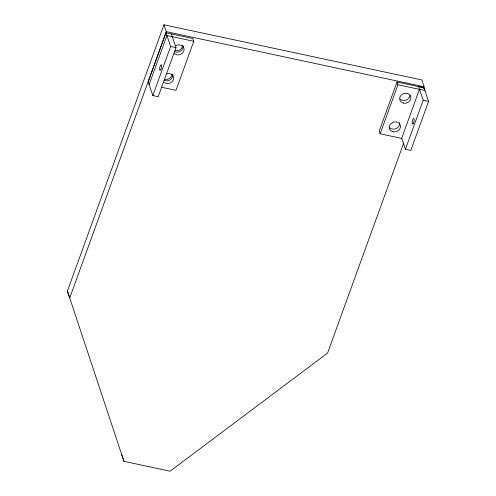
<?xml version="1.0" encoding="UTF-8"?>
<svg xmlns="http://www.w3.org/2000/svg" width="496" height="496" viewBox="0 0 496 496"><rect width="100%" height="100%" fill="white"/><g stroke="black" fill="none" stroke-linecap="round" stroke-linejoin="round"><path stroke-width="0.74" d="M403.806 142.811L327.583 353.053L170.078 471.2L123.963 461.336L67.413 291.059L163.953 24.8L421.786 79.949L424.117 86.794L423.59 88.251M163.953 24.8L166.284 31.645L69.744 297.91L67.413 291.059M161.163 87.172L175.981 90.34L193.762 41.286L192.832 38.545L165.974 32.798L148.186 81.859L152.849 95.548L158.224 96.701L176.006 47.641L171.343 33.951M149.122 84.593L166.904 35.538L193.762 41.286M152.849 95.548L170.636 46.494L165.974 32.798M424.793 90.495L423.863 87.755L397.005 82.014L379.217 131.068L380.153 133.808L401.785 138.434M380.153 133.808L397.935 84.754L397.005 82.014M405.43 149.246L423.212 100.192L418.556 86.496L423.925 87.649L428.587 101.339L410.8 150.4L405.43 149.246L401.698 138.291L419.486 89.237L424.855 90.384M166.284 31.645L424.117 86.794M397.935 84.754L420.317 89.54M423.212 100.192L428.587 101.339M170.636 46.494L176.006 47.641M121.632 454.491L123.963 461.336M182.59 45.626A5.735 4.954 -18.8 0 1 175.162 50.691M172.124 73.96A5.84 5.047 -18.8 0 1 164.821 79.422M409.987 95.313A5.735 4.954 -18.8 0 1 406.199 100.068A5.735 4.954 -18.8 0 1 400.111 99.15M399.485 122.679A5.735 4.954 -18.8 0 1 396.484 128.421A5.735 4.954 -18.8 0 1 389.72 127.813M183.036 45.7A5.735 4.954 -18.8 0 1 180.674 51.057A5.735 4.954 -18.8 0 1 174.387 51.603M175.888 45.62A5.735 4.954 -18.8 0 1 183.241 46.878A5.735 4.954 -18.8 0 1 181.809 53.655A5.735 4.954 -18.8 0 1 174.201 53.574M172.645 74.363A5.735 4.954 -18.8 0 1 170.283 79.72A5.735 4.954 -18.8 0 1 163.996 80.259M166.892 73.737A5.735 4.954 -18.8 0 1 173.408 79.707A5.735 4.954 -18.8 0 1 163.81 82.237M393.099 131.781A5.735 4.954 -18.8 0 0 400.421 125.42A5.735 4.954 -18.8 0 0 391.115 123.43A5.735 4.954 -18.8 0 0 393.099 131.781M403.49 103.118A5.735 4.954 -18.8 0 0 410.812 96.757A5.735 4.954 -18.8 0 0 401.506 94.767A5.735 4.954 -18.8 0 0 403.49 103.118M413.41 123.225A2.864 0.825 -77.9 0 0 413.924 118.538A2.864 0.825 -77.9 0 0 412.232 122.028A2.864 0.825 -77.9 0 0 413.41 123.225M160.828 69.527A2.864 0.825 -77.9 0 0 161.349 64.846A2.864 0.825 -77.9 0 0 159.65 68.33A2.864 0.825 -77.9 0 0 160.828 69.527"/></g></svg>
